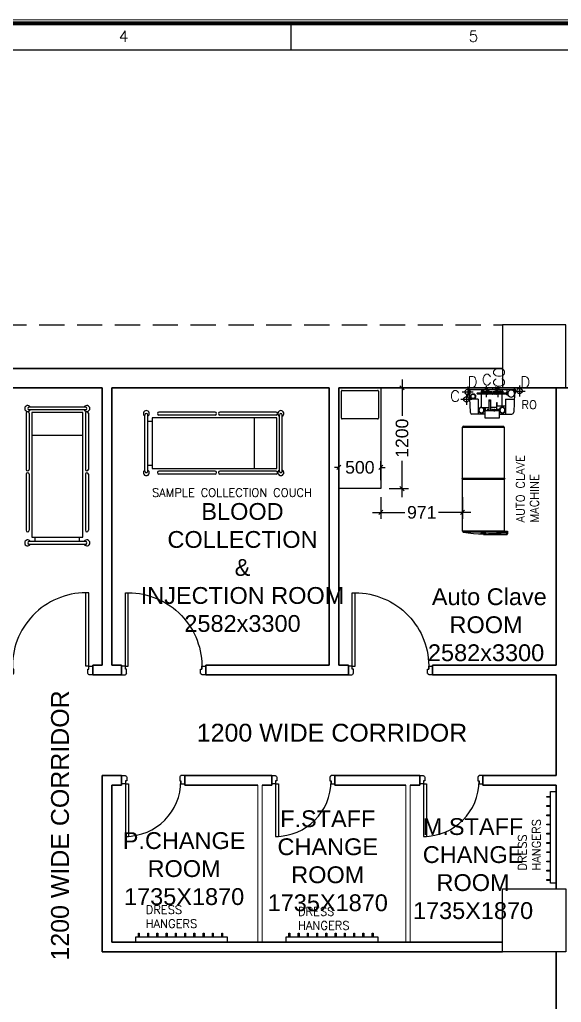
# Model space of a CAD drawing. Extents: x 3485972 to 3601240, y -673889 to -591207.
# Drawn here: x 3499408 to 3505849, y -602905 to -591207 of the extents above; entities that cross this region are included whole.
import ezdxf
from ezdxf.enums import TextEntityAlignment as Align

# ---------------------------------------------------------------- set-up
doc = ezdxf.new("R2010")
doc.units = 0
doc.header["$LTSCALE"] = 6
doc.header["$MEASUREMENT"] = 0
doc.linetypes.add('HIDDEN', pattern=[0.375, 0.25, -0.125])
doc.layers.get('0').update_dxf_attribs({"linetype": 'CONTINUOUS'})
doc.layers.get('Defpoints').update_dxf_attribs({"linetype": 'CONTINUOUS'})
for name, color, linetype, lineweight in [('200', 9, 'CONTINUOUS', 0), ('350', 3, 'CONTINUOUS', 9), ('P-Wall', 36, 'CONTINUOUS', 35), ('WALL', 8, 'CONTINUOUS', 35)]:
    doc.layers.add(name, color=color, linetype=linetype, lineweight=lineweight)
for name, color, linetype in [('450', 6, 'CONTINUOUS'), ('Chajja', 7, 'CONTINUOUS'), ('COL', 5, 'CONTINUOUS'), ('DOOR', 44, 'CONTINUOUS'), ('equipment desc', 50, 'CONTINUOUS'), ('furniture', 33, 'CONTINUOUS'), ('medical equipment', 4, 'CONTINUOUS'), ('TEXT', 181, 'CONTINUOUS'), ('TITLE', 7, 'CONTINUOUS')]:
    doc.layers.add(name, color=color, linetype=linetype)
doc.layers.add('AREA', color=193, linetype='CONTINUOUS', plot=False)
doc.styles.add('ARIAL', font='arial.ttf')
doc.styles.add('ROMANS', font='romans.shx')
doc.styles.add('SIMPLEX', font='SIMPLEX')
doc.styles.get("Standard").update_dxf_attribs({"font": 'SIMPLEX'})
doc.dimstyles.new('TEXT', dxfattribs={"dimscale": 0, "dimtxt": 500, "dimasz": 100, "dimexe": 75, "dimexo": 100, "dimgap": 50, "dimtad": 0, "dimdec": 0, "dimzin": 0, "dimdsep": 46, "dimtxsty": 'ARIAL', "dimblk": 'OBLIQUE', "dimcen": 0.09, "dimdle": 100, "dimclrd": 256, "dimclre": 256, "dimclrt": 6, "dimadec": 0, "dimazin": 0, "dimtfac": 1, "dimtdec": 0, "dimtofl": 0, "dimtmove": 2, "dimatfit": 3, "dimfxl": 1, "dimfrac": 2, "dimtolj": 1, "dimtzin": 0, "dimarcsym": 0})

# ---------------------------------------------------------------- blocks, each defined once
blk = doc.blocks.new('750')
at = {"layer": 'DOOR'}
for p, q in [((-50, 705), (-47.5, 705)), ((-35, 690), (-35, 692.5)), ((-50, 45), (-47.5, 45)), ((-35, 60), (-35, 57.5)), ((50, 45), (50, 80)), ((50, 80), (675, 80)), ((50, 45), (675, 45)), ((675, 45), (675, 80))]:
    blk.add_line(p, q, dxfattribs=at)
for points in [[(15, 690), (15, 705), (50, 705), (50, 750), (-50, 750), (-50, 705)], [(-35, 690), (15, 690)], [(15, 60), (15, 45), (50, 45), (50, 0), (-50, 0), (-50, 45)], [(-35, 60), (15, 60)]]:
    blk.add_lwpolyline(points, dxfattribs=at)
for centre, start, end in [((-35, 705), 180, 270), ((-35, 45), 90, 180)]:
    blk.add_arc(centre, 12.5, start, end, dxfattribs=at)
at = {"layer": 'DOOR', "color": 145}
blk.add_arc((15, 45), 660, 0, 90, dxfattribs=at)
blk = doc.blocks.new('A$C19B8274B')
at = {"layer": 'DOOR'}
for p, q in [((-45, 925), (-80, 925)), ((-80, 50), (-80, 925)), ((-45, 50), (-45, 925)), ((-45, 50), (-80, 50)), ((-955, -50), (-955, -47.5)), ((-940, -35), (-942.5, -35)), ((-60, -35), (-57.5, -35)), ((-45, -50), (-45, -47.5))]:
    blk.add_line(p, q, dxfattribs=at)
for points in [[(-940, 15), (-955, 15), (-955, 50), (-1000, 50), (-1000, -50), (-955, -50)], [(-940, -35), (-940, 15)], [(-60, 15), (-45, 15), (-45, 50), (0, 50), (0, -50), (-45, -50)], [(-60, -35), (-60, 15)]]:
    blk.add_lwpolyline(points, dxfattribs=at)
at = {"layer": 'DOOR', "color": 145}
blk.add_arc((-80, 50), 875, 90, 182.29244, dxfattribs=at)
at = {"layer": 'DOOR'}
for centre, start, end in [((-955, -35), 270, 0), ((-45, -35), 180, 270)]:
    blk.add_arc(centre, 12.5, start, end, dxfattribs=at)
blk = doc.blocks.new('A$C66962185')
at = {"layer": 'TITLE', "color": 7}
blk.add_line((120.898, -140930.66), (120.898, -140928.365), dxfattribs=at)
at = {"layer": 'TITLE'}
blk.add_line((2.142, -140930.66), (360.704, -140930.66), dxfattribs=at)
at = {"layer": 'TITLE', "color": 7, "const_width": 0.355}
blk.add_lwpolyline([(363, -140928.365), (363, -141178.329), (0, -141178.329), (0, -140928.365)], close=True, dxfattribs=at)
at = {"layer": 'TITLE', "color": 7, "style": 'ROMANS'}
for s, p in [('4', (106.412, -140929.478)), ('5', (136.675, -140929.478))]:
    blk.add_text(s, height=0.952, dxfattribs=at).set_placement(p, align=Align.MIDDLE)
blk = doc.blocks.new('A$C0E8B7BF9')
at = {"color": 0}
for p, q in [((-520, 2195), (-520, 1255)), ((470, 2300), (-470, 2300)), ((470, 2250), (-470, 2250)), ((-470, 2195), (-470, 1255)), ((470, 2195), (470, 1255)), ((520, 2195), (520, 1255)), ((-520, 1175), (-520, 235)), ((-470, 1175), (-470, 235)), ((470, 1175), (470, 235)), ((520, 1175), (520, 235)), ((470, 50), (-470, 50)), ((470, 50), (-470, 50)), ((470, 0), (-470, 0)), ((470, 0), (-470, 0)), ((-370, 55), (-370, 120)), ((370, 50), (370, 120))]:
    blk.add_line(p, q, dxfattribs=at)
blk.add_lwpolyline([(-425, 2210), (-425, 120), (425, 120), (425, 2210)], close=True, dxfattribs=at)
blk.add_lwpolyline([(-425, 1831), (425, 1831)], dxfattribs=at)
for centre, radius, start, end in [((-495, 2275), 50, 30, 330), ((495, 2275), 50, 210, 150), ((-495, 2195), 25, 0, 180), ((-470, 2275), 25, 90, 270), ((470, 2275), 25, 270, 90), ((495, 2195), 25, 0, 180), ((-495, 1255), 25, 180, 0), ((-495, 1175), 25, 0, 180), ((495, 1255), 25, 180, 0), ((495, 1175), 25, 0, 180), ((-495, 235), 25, 180, 0), ((495, 235), 25, 180, 0), ((-495, 25), 50, 30, 330), ((-470, 25), 25, 90, 270), ((-470, 25), 25, 90, 270), ((495, 25), 50, 210, 150), ((470, 25), 25, 270, 90), ((470, 25), 25, 270, 90)]:
    blk.add_arc(centre, radius, start, end, dxfattribs=at)
blk = doc.blocks.new('*U29')
at = {"layer": 'equipment desc', "linetype": 'ByBlock'}
for p, q in [((-5, -22), (-5, 22)), ((-5, 22), (5, 22)), ((5, 22), (5, -22))]:
    blk.add_line(p, q, dxfattribs=at)
blk = doc.blocks.new('*U30')
at = {"layer": 'furniture', "color": 0, "linetype": 'ByBlock', "lineweight": -2, "transparency": 16777216}
for p in [(0, 0), (110, 0), (220, 0), (330, 0), (440, 0), (550, 0), (660, 0), (770, 0), (880, 0), (990, 0)]:
    blk.add_blockref('*U29', p, dxfattribs=at)
blk = doc.blocks.new('*U31')
at = {"layer": 'equipment desc', "linetype": 'ByBlock'}
for p, q in [((-5, -22), (-5, 22)), ((-5, 22), (5, 22)), ((5, 22), (5, -22))]:
    blk.add_line(p, q, dxfattribs=at)
blk = doc.blocks.new('*U32')
at = {"layer": 'furniture', "color": 0, "linetype": 'ByBlock', "lineweight": -2, "transparency": 16777216}
for p in [(0, 0), (110, 0), (220, 0), (330, 0), (440, 0), (550, 0), (660, 0), (770, 0), (880, 0), (990, 0)]:
    blk.add_blockref('*U31', p, dxfattribs=at)
blk = doc.blocks.new('*U33')
at = {"layer": 'equipment desc', "linetype": 'ByBlock'}
for p, q in [((-5, -22), (-5, 22)), ((-5, 22), (5, 22)), ((5, 22), (5, -22))]:
    blk.add_line(p, q, dxfattribs=at)
blk = doc.blocks.new('*U34')
at = {"layer": 'furniture', "color": 0, "linetype": 'ByBlock', "lineweight": -2, "transparency": 16777216}
for p in [(0, 0), (110, 0), (220, 0), (330, 0), (440, 0), (550, 0), (660, 0), (770, 0), (880, 0), (990, 0)]:
    blk.add_blockref('*U33', p, dxfattribs=at)
blk = doc.blocks.new('_Oblique')
at = {"color": 0, "linetype": 'ByBlock', "lineweight": -2}
blk.add_line((-0.5, -0.5), (0.5, 0.5), dxfattribs=at)
blk = doc.blocks.new('*D79')
at = {"layer": 'Defpoints', "color": 0, "linetype": 'ByBlock', "transparency": 16777216}
for p in [(3503703, -595590), (3503703, -596790), (3503955, -596790)]:
    blk.add_point(p, dxfattribs=at)
at = {"layer": 'TEXT', "linetype": 'ByBlock', "lineweight": -2, "transparency": 16777216}
for p, q in [((3503955, -595490), (3503955, -595923)), ((3503803, -595590), (3504030, -595590)), ((3503955, -596890), (3503955, -596457)), ((3503803, -596790), (3504030, -596790))]:
    blk.add_line(p, q, dxfattribs=at)
at = {"layer": 'TEXT', "linetype": 'ByBlock', "lineweight": -2, "transparency": 16777216, "xscale": 50, "yscale": 50, "zscale": 50}
for p, rotation in [((3503955, -595590), 90), ((3503955, -596790), 270)]:
    blk.add_blockref('_Oblique', p, dxfattribs=dict(at, rotation=rotation))
at = {"layer": 'TEXT', "color": 6, "linetype": 'ByBlock', "transparency": 16777216, "insert": (3503955, -596190), "char_height": 150, "attachment_point": 5, "rotation": 90, "style": 'ARIAL'}
blk.add_mtext('\\A1;1200', dxfattribs=at)
blk = doc.blocks.new('*D80')
at = {"layer": 'Defpoints', "color": 0, "linetype": 'ByBlock', "transparency": 16777216}
for p in [(3503703, -596537), (3503203, -596790), (3503703, -596790)]:
    blk.add_point(p, dxfattribs=at)
at = {"layer": 'TEXT', "linetype": 'ByBlock', "lineweight": -2, "transparency": 16777216}
for p, q in [((3503203, -596690), (3503203, -596462)), ((3503703, -596690), (3503703, -596462)), ((3503203, -596537), (3503153, -596537)), ((3503703, -596537), (3503753, -596537))]:
    blk.add_line(p, q, dxfattribs=at)
at = {"layer": 'TEXT', "linetype": 'ByBlock', "lineweight": -2, "transparency": 16777216, "xscale": 50, "yscale": 50, "zscale": 50}
blk.add_blockref('_Oblique', (3503203, -596537), dxfattribs=at)
at = {"layer": 'TEXT', "linetype": 'ByBlock', "lineweight": -2, "transparency": 16777216, "xscale": 50, "yscale": 50, "zscale": 50, "rotation": 180}
blk.add_blockref('_Oblique', (3503703, -596537), dxfattribs=at)
at = {"layer": 'TEXT', "color": 6, "linetype": 'ByBlock', "transparency": 16777216, "insert": (3503453, -596537), "char_height": 150, "attachment_point": 5, "style": 'ARIAL'}
blk.add_mtext('\\A1;500', dxfattribs=at)
blk = doc.blocks.new('*D81')
at = {"layer": 'Defpoints', "color": 0, "linetype": 'ByBlock', "transparency": 16777216}
for p in [(3503703, -596790), (3504674, -596790), (3504674, -597073)]:
    blk.add_point(p, dxfattribs=at)
at = {"layer": 'TEXT', "linetype": 'ByBlock', "lineweight": -2, "transparency": 16777216}
for p, q in [((3503703, -596890), (3503703, -597148)), ((3504674, -596890), (3504674, -597148)), ((3503603, -597073), (3503987, -597073)), ((3504774, -597073), (3504390, -597073))]:
    blk.add_line(p, q, dxfattribs=at)
at = {"layer": 'TEXT', "linetype": 'ByBlock', "lineweight": -2, "transparency": 16777216, "xscale": 50, "yscale": 50, "zscale": 50, "rotation": 180}
blk.add_blockref('_Oblique', (3503703, -597073), dxfattribs=at)
at = {"layer": 'TEXT', "linetype": 'ByBlock', "lineweight": -2, "transparency": 16777216, "xscale": 50, "yscale": 50, "zscale": 50}
blk.add_blockref('_Oblique', (3504674, -597073), dxfattribs=at)
at = {"layer": 'TEXT', "color": 6, "linetype": 'ByBlock', "transparency": 16777216, "insert": (3504189, -597073), "char_height": 150, "attachment_point": 5, "style": 'ARIAL'}
blk.add_mtext('\\A1;971', dxfattribs=at)

msp = doc.modelspace()

# ---------------------------------------------------------------- linework, layer by layer
at = {"layer": '200'}
msp.add_line((3504754, -595590), (3505293.2, -595590), dxfattribs=at)
at = {"layer": '350'}
for p, q in [((3505077.4, -595601.3), (3505075, -595578.8)), ((3505075.4, -595581.9), (3505084.9, -595580.9)), ((3505076.2, -595589.7), (3505093.3, -595587.9)), ((3505077, -595597.4), (3505086.6, -595596.4))]:
    msp.add_line(p, q, dxfattribs=at)
for centre, radius, start, end in [((3505058.5, -595634.3), 42.3, 90.55829, 143.14798), ((3505065.4, -595591.2), 7.27, 152.37204, 185.94581), ((3505065.4, -595591.2), 7.27, 185.94581, 219.51957), ((3505070.9, -595594.1), 13.5, 127.9125, 152.37204), ((3505070.2, -595587.2), 13.5, 219.51957, 243.97911), ((3505074.9, -595599.2), 20, 110.4392, 127.9125), ((3505073.1, -595581.4), 20, 243.97911, 261.45241), ((3505078, -595607.6), 29, 95.94581, 110.4392), ((3505074.4, -595572.5), 29, 261.45241, 275.94581)]:
    msp.add_arc(centre, radius, start, end, dxfattribs=at)
at = {"layer": '450'}
for p, q in [((3504670.1, -595638.7), (3504800.3, -595638.7)), ((3504735.2, -595573.6), (3504735.2, -595703.8)), ((3504891.8, -595634.7), (3505022, -595634.7)), ((3504956.9, -595569.6), (3504956.9, -595699.8)), ((3505030.2, -595634.7), (3505160.3, -595634.7)), ((3505095.2, -595569.6), (3505095.2, -595699.8)), ((3505286.8, -595627.8), (3505417, -595627.8)), ((3505351.9, -595562.7), (3505351.9, -595692.8)), ((3504655.2, -595726.3), (3504785.4, -595726.3)), ((3504720.3, -595661.2), (3504720.3, -595791.4))]:
    msp.add_line(p, q, dxfattribs=at)
for centre in [(3504735.2, -595638.7), (3504956.9, -595634.7), (3505095.2, -595634.7), (3505351.9, -595627.8), (3504720.3, -595726.3)]:
    msp.add_circle(centre, 32.5, dxfattribs=at)
at = {"layer": 'AREA'}
for points in [[(3485972.3, -591208), (3535959.9, -591207.2), (3535959.9, -625655.9), (3485972.3, -625656.7)], [(3486015.1, -591250.8), (3535917.2, -591249.9), (3535917.2, -625613.1), (3486015.1, -625613.9)]]:
    msp.add_lwpolyline(points, close=True, dxfattribs=at)
at = {"layer": 'Chajja', "linetype": 'HIDDEN', "ltscale": 200}
msp.add_line((3499190.7, -594840), (3505150.7, -594840), dxfattribs=at)
at = {"layer": 'COL'}
for points in [[(3505150.7, -595590), (3505900.7, -595590), (3505900.7, -594840), (3505150.7, -594840)], [(3505150.7, -602305), (3505150.7, -601555), (3505900.7, -601555), (3505900.7, -602305)]]:
    msp.add_lwpolyline(points, close=True, dxfattribs=at)
at = {"layer": 'furniture'}
for p, q in [((3505719.8, -601485.1), (3505719.8, -600396.6)), ((3505719.8, -600396.6), (3505785.7, -600396.6)), ((3505785.7, -601485.1), (3505719.8, -601485.1)), ((3500788, -602190), (3500788, -602124)), ((3500788, -602124), (3501876.5, -602124)), ((3501876.5, -602124), (3501876.5, -602190)), ((3502577.5, -602190), (3502577.5, -602124)), ((3502577.5, -602124), (3503666, -602124)), ((3503666, -602124), (3503666, -602190))]:
    msp.add_line(p, q, dxfattribs=at)
at = {"layer": 'medical equipment', "linetype": 'ByBlock'}
for p, q in [((3503203.2, -595590), (3503703.2, -595590)), ((3503233.2, -595950), (3503233.2, -595630)), ((3503243.2, -595620), (3503663.2, -595620)), ((3503673.2, -595630), (3503673.2, -595950)), ((3503703.2, -595590), (3503703.2, -596790)), ((3503663.2, -595960), (3503243.2, -595960)), ((3503703.2, -596790), (3503203.2, -596790))]:
    msp.add_line(p, q, dxfattribs=at)
at = {"layer": 'medical equipment'}
for p, q in [((3504747.8, -595605.1), (3504751.7, -595605.1)), ((3504747.8, -595636), (3504747.8, -595605.1)), ((3504754.3, -595636), (3504747.8, -595636)), ((3504751.2, -595636), (3504764.1, -595881.3)), ((3504751.7, -595593.8), (3504754, -595593.8)), ((3504751.7, -595608.9), (3504751.7, -595593.8)), ((3504751.7, -595608.9), (3504761.1, -595608.9)), ((3504754, -595593.8), (3504754, -595590)), ((3504754.3, -595608.9), (3504754.3, -595636)), ((3504761.1, -595608.9), (3505298.3, -595608.9)), ((3504900.1, -595608.9), (3504900.1, -595651.2)), ((3504923.8, -595613.2), (3504900.1, -595613.2)), ((3504904.7, -595619.2), (3504904.7, -595613.2)), ((3504904.7, -595619.2), (3504908.3, -595622.8)), ((3504919.3, -595619.2), (3504904.7, -595619.2)), ((3504908.3, -595622.8), (3504915.7, -595622.8)), ((3504908.3, -595622.8), (3504908.3, -595627.8)), ((3504908.3, -595627.8), (3504915.7, -595627.8)), ((3504915.7, -595622.8), (3504919.3, -595619.2)), ((3504915.7, -595627.8), (3504915.7, -595622.8)), ((3504919.3, -595619.2), (3504919.3, -595613.2)), ((3504923.8, -595613.2), (3504923.8, -595608.9)), ((3504962, -595633.2), (3504962, -595646)), ((3504962, -595633.2), (3504964.9, -595633.2)), ((3504962, -595646), (3504973.2, -595646)), ((3504973.2, -595646), (3504973.2, -595652.8)), ((3504976.3, -595646.2), (3504988.3, -595646.2)), ((3504976.3, -595652.8), (3504976.3, -595646.2)), ((3504988.3, -595633.2), (3504983.8, -595633.2)), ((3504988.3, -595646.2), (3504988.3, -595633.2)), ((3505064.2, -595633.2), (3505064.2, -595646)), ((3505064.2, -595633.2), (3505067.1, -595633.2)), ((3505064.2, -595646), (3505075.4, -595646)), ((3505075.4, -595646), (3505075.4, -595652.8)), ((3505078.5, -595646.2), (3505090.5, -595646.2)), ((3505078.5, -595652.8), (3505078.5, -595646.2)), ((3505090.5, -595633.2), (3505085.9, -595633.2)), ((3505090.5, -595646.2), (3505090.5, -595633.2)), ((3505122.4, -595634.9), (3505122.4, -595608.9)), ((3505122.4, -595634.9), (3505146.9, -595634.9)), ((3505126.9, -595640.9), (3505126.9, -595634.9)), ((3505130.5, -595644.5), (3505126.9, -595640.9)), ((3505126.9, -595640.9), (3505141.5, -595640.9)), ((3505137.9, -595644.5), (3505130.5, -595644.5)), ((3505130.5, -595649.4), (3505130.5, -595644.5)), ((3505137.9, -595649.4), (3505130.5, -595649.4)), ((3505141.5, -595640.9), (3505137.9, -595644.5)), ((3505137.9, -595644.5), (3505137.9, -595649.4)), ((3505141.5, -595640.9), (3505141.5, -595634.9)), ((3505146.9, -595608.9), (3505146.9, -595651.2)), ((3505200.9, -595672.5), (3505200.9, -595642.7)), ((3505200.9, -595642.7), (3505214.3, -595642.7)), ((3505205.8, -595642.7), (3505205.8, -595608.9)), ((3505289, -595590), (3505289, -595608.9)), ((3505291.8, -595657.7), (3505291.8, -595608.9)), ((3505293.2, -595590), (3505293.2, -595604.9)), ((3505293.2, -595604.9), (3505298.3, -595604.9)), ((3505298.3, -595604.9), (3505298.3, -595657.7)), ((3504859.4, -595723.5), (3504755.8, -595723.5)), ((3504849.8, -595651.2), (3504973.2, -595651.2)), ((3504849.8, -595661), (3505200.9, -595661)), ((3504859.4, -595723.5), (3504859.4, -595852.3)), ((3504899.9, -595825.6), (3504899.9, -595661)), ((3504970.9, -595661.7), (3504989, -595661.7)), ((3504989, -595665.8), (3504970.9, -595665.8)), ((3504973.2, -595652.8), (3504976.3, -595652.8)), ((3504976.3, -595651.2), (3505075.4, -595651.2)), ((3504988.4, -595731.3), (3504988.4, -595846)), ((3504988.4, -595731.3), (3505006.4, -595731.3)), ((3504999.4, -595661.7), (3505018.3, -595661.7)), ((3505018.3, -595665.8), (3504999.4, -595665.8)), ((3505006.4, -595731.3), (3505006.4, -595846)), ((3505030.1, -595661.7), (3505049, -595661.7)), ((3505049, -595665.8), (3505030.1, -595665.8)), ((3505060.5, -595661.7), (3505078.7, -595661.7)), ((3505078.7, -595665.8), (3505060.5, -595665.8)), ((3505075.4, -595652.8), (3505078.5, -595652.8)), ((3505078.5, -595651.2), (3505200.9, -595651.2)), ((3505083.1, -595766.1), (3505087.6, -595766.1)), ((3505083.1, -595843.6), (3505083.1, -595766.1)), ((3505087.6, -595803.9), (3505087.6, -595766.1)), ((3505147, -595803.9), (3505147, -595661)), ((3505186.7, -595723.5), (3505186.7, -595852.3)), ((3505186.7, -595723.5), (3505290.6, -595723.5)), ((3505200.9, -595672.5), (3505214.3, -595672.5)), ((3505294, -595657.7), (3505282.3, -595881.2)), ((3505298.3, -595657.7), (3505291.8, -595657.7)), ((3504859.2, -595853.5), (3504859.4, -595853.5)), ((3504864.3, -595855), (3504859.2, -595855)), ((3504859.2, -595856.2), (3504864.3, -595856.2)), ((3504864.3, -595857.4), (3504859.2, -595858)), ((3504864.4, -595852.5), (3504859.3, -595852.3)), ((3504859.3, -595859.2), (3504864.4, -595858.6)), ((3504859.4, -595853.5), (3504859.4, -595855)), ((3504859.4, -595853.5), (3504864.3, -595853.7)), ((3504859.4, -595856.2), (3504859.4, -595858)), ((3504859.4, -595859.2), (3504859.4, -595902.4)), ((3504859.5, -595850.5), (3504864.6, -595851)), ((3504864.5, -595859.8), (3504859.5, -595861)), ((3504864.8, -595850), (3504859.7, -595849.3)), ((3504859.7, -595862.2), (3504864.7, -595861)), ((3504864.9, -595862.2), (3504860, -595864)), ((3504860.1, -595847.6), (3504865, -595848.7)), ((3504865.3, -595847.5), (3504860.3, -595846.5)), ((3504860.3, -595865.1), (3504865.1, -595863.4)), ((3504860.6, -595845.4), (3504865.6, -595846.6)), ((3504865.4, -595864.5), (3504860.7, -595866.6)), ((3504865.9, -595845.6), (3504860.9, -595844.2)), ((3504861, -595867.8), (3504865.7, -595865.7)), ((3504861.3, -595843.1), (3504866.3, -595844.5)), ((3504866.1, -595866.9), (3504861.4, -595868.9)), ((3504866.6, -595843.5), (3504861.7, -595842)), ((3504861.8, -595870), (3504866.5, -595868)), ((3504862.4, -595840.4), (3504867.2, -595842.2)), ((3504867.6, -595841.2), (3504862.9, -595839.3)), ((3504863.5, -595837.9), (3504868.1, -595840.3)), ((3504868.7, -595839.1), (3504864.2, -595836.7)), ((3504864.8, -595835.7), (3504869.2, -595838.2)), ((3504869.9, -595837.2), (3504865.4, -595834.7)), ((3504899.9, -595825.6), (3504988.4, -595825.6)), ((3504931.2, -595834.7), (3504926.8, -595837.2)), ((3504927.4, -595838.2), (3504931.8, -595835.7)), ((3504932.4, -595836.7), (3504927.9, -595839.1)), ((3504928.5, -595840.3), (3504933.1, -595837.9)), ((3504933.7, -595839.3), (3504929, -595841.2)), ((3504929.5, -595842.2), (3504934.2, -595840.4)), ((3504934.9, -595842), (3504930, -595843.5)), ((3504930.1, -595868), (3504934.8, -595870)), ((3504930.4, -595844.5), (3504935.3, -595843.1)), ((3504935.2, -595868.9), (3504930.5, -595866.9)), ((3504935.7, -595844.2), (3504930.7, -595845.6)), ((3504930.9, -595865.7), (3504935.6, -595867.8)), ((3504931, -595846.6), (3504936, -595845.4)), ((3504936, -595866.6), (3504931.2, -595864.5)), ((3504936.3, -595846.5), (3504931.3, -595847.5)), ((3504931.5, -595863.4), (3504936.3, -595865.1)), ((3504931.6, -595848.7), (3504936.6, -595847.6)), ((3504936.9, -595849.3), (3504931.8, -595850)), ((3504936.6, -595864), (3504931.8, -595862.2)), ((3504932, -595851), (3504937.1, -595850.5)), ((3504932, -595861), (3504936.9, -595862.2)), ((3504937.1, -595861), (3504932.1, -595859.8)), ((3504937.3, -595852.3), (3504932.2, -595852.5)), ((3504932.2, -595858.6), (3504937.3, -595859.2)), ((3504932.3, -595853.7), (3504937.4, -595853.5)), ((3504937.4, -595855), (3504932.3, -595855)), ((3504932.3, -595856.2), (3504937.5, -595856.2)), ((3504937.4, -595858), (3504932.3, -595857.4)), ((3505109.5, -595864), (3504937.4, -595864)), ((3504937.4, -595864), (3504937.4, -595945.8)), ((3504944.2, -595825.6), (3504944.2, -595864)), ((3504969.6, -595846), (3504988.4, -595846)), ((3504988.4, -595852.9), (3504969.6, -595852.9)), ((3504969.6, -595857.8), (3504988.4, -595857.8)), ((3504988.4, -595846), (3504988.4, -595852.9)), ((3504988.4, -595852.9), (3504988.4, -595857.8)), ((3504988.4, -595857.8), (3504988.4, -595864)), ((3505083.1, -595825.6), (3505006.4, -595825.6)), ((3505006.4, -595846), (3505016.1, -595846)), ((3505006.4, -595846), (3505006.4, -595852.9)), ((3505006.4, -595852.9), (3505006.4, -595857.8)), ((3505016.1, -595852.9), (3505006.4, -595852.9)), ((3505006.4, -595857.8), (3505016.1, -595857.8)), ((3505006.4, -595857.8), (3505006.4, -595864)), ((3505029.1, -595846), (3505046.2, -595846)), ((3505046.2, -595852.9), (3505029.1, -595852.9)), ((3505029.1, -595857.8), (3505046.2, -595857.8)), ((3505058.7, -595846), (3505075.8, -595846)), ((3505075.8, -595852.9), (3505058.7, -595852.9)), ((3505058.7, -595857.8), (3505075.8, -595857.8)), ((3505083.1, -595843.6), (3505105.8, -595843.6)), ((3505087.6, -595803.9), (3505186.7, -595803.9)), ((3505105.8, -595843.6), (3505105.8, -595864)), ((3505108.7, -595855), (3505113.8, -595855)), ((3505113.8, -595856.2), (3505108.7, -595856.2)), ((3505108.7, -595858), (3505113.8, -595857.4)), ((3505113.9, -595853.7), (3505108.8, -595853.5)), ((3505113.9, -595858.6), (3505108.8, -595859.2)), ((3505108.9, -595852.3), (3505114, -595852.5)), ((3505109, -595861), (3505114, -595859.8)), ((3505114.1, -595851), (3505109.1, -595850.5)), ((3505109.2, -595849.3), (3505114.3, -595850)), ((3505114.2, -595861), (3505109.2, -595862.2)), ((3505109.5, -595864), (3505114.4, -595862.2)), ((3505114.6, -595848.7), (3505109.6, -595847.6)), ((3505109.8, -595846.5), (3505114.8, -595847.5)), ((3505114.6, -595863.4), (3505109.8, -595865.1)), ((3505115.1, -595846.6), (3505110.1, -595845.4)), ((3505110.2, -595866.6), (3505114.9, -595864.5)), ((3505110.5, -595844.2), (3505115.4, -595845.6)), ((3505115.2, -595865.7), (3505110.5, -595867.8)), ((3505115.8, -595844.5), (3505110.8, -595843.1)), ((3505110.9, -595868.9), (3505115.6, -595866.9)), ((3505111.2, -595842), (3505116.1, -595843.5)), ((3505116, -595868), (3505111.3, -595870)), ((3505116.7, -595842.2), (3505111.9, -595840.4)), ((3505112.2, -595865.7), (3505112.2, -595864.3)), ((3505112.2, -595868.3), (3505112.2, -595867)), ((3505112.2, -595945.8), (3505112.2, -595869.7)), ((3505112.4, -595839.3), (3505117.2, -595841.2)), ((3505117.6, -595840.3), (3505113.1, -595837.9)), ((3505113.7, -595836.7), (3505118.3, -595839.1)), ((3505118.8, -595838.2), (3505114.3, -595835.7)), ((3505114.9, -595834.7), (3505119.4, -595837.2)), ((3505176.3, -595837.2), (3505180.7, -595834.7)), ((3505181.4, -595835.7), (3505176.9, -595838.2)), ((3505177.4, -595839.1), (3505181.9, -595836.7)), ((3505182.6, -595837.9), (3505178.1, -595840.3)), ((3505178.5, -595841.2), (3505183.3, -595839.3)), ((3505183.8, -595840.4), (3505179, -595842.2)), ((3505179.5, -595843.5), (3505184.4, -595842)), ((3505184.3, -595870), (3505179.6, -595868)), ((3505184.8, -595843.1), (3505179.9, -595844.5)), ((3505180.1, -595866.9), (3505184.8, -595868.9)), ((3505180.3, -595845.6), (3505185.2, -595844.2)), ((3505185.1, -595867.8), (3505180.4, -595865.7)), ((3505185.5, -595845.4), (3505180.6, -595846.6)), ((3505180.8, -595847.5), (3505185.8, -595846.5)), ((3505180.8, -595864.5), (3505185.5, -595866.6)), ((3505185.9, -595865.1), (3505181, -595863.4)), ((3505186.1, -595847.6), (3505181.1, -595848.7)), ((3505181.3, -595850), (3505186.4, -595849.3)), ((3505181.3, -595862.2), (3505186.1, -595864)), ((3505186.6, -595850.5), (3505181.5, -595851)), ((3505186.5, -595862.2), (3505181.5, -595861)), ((3505181.6, -595859.8), (3505186.6, -595861)), ((3505181.7, -595852.5), (3505186.8, -595852.3)), ((3505186.7, -595853.5), (3505181.8, -595853.7)), ((3505181.8, -595857.4), (3505186.9, -595858)), ((3505186.8, -595859.2), (3505181.8, -595858.6)), ((3505181.9, -595855), (3505187, -595855)), ((3505187, -595856.2), (3505181.9, -595856.2)), ((3505186.7, -595853.5), (3505186.7, -595855)), ((3505186.9, -595853.5), (3505186.7, -595853.5)), ((3505186.7, -595856.2), (3505186.7, -595858)), ((3505186.7, -595859.2), (3505186.7, -595902.4)), ((3504937.4, -595902.4), (3504786.2, -595902.4)), ((3504886, -595887.5), (3504884.4, -595891)), ((3504885.3, -595891.4), (3504886.8, -595887.9)), ((3504887.7, -595888.2), (3504886.1, -595891.7)), ((3504887, -595892), (3504888.5, -595888.5)), ((3504889.4, -595888.7), (3504888.1, -595892.4)), ((3504888.9, -595892.6), (3504890.3, -595889)), ((3504891.5, -595889.2), (3504890.3, -595894.2)), ((3504891.5, -595894.4), (3504892.7, -595889.5)), ((3504893.9, -595889.6), (3504893.3, -595894.7)), ((3504894.5, -595894.9), (3504895.1, -595889.8)), ((3504896.3, -595889.9), (3504896.3, -595895)), ((3504897.5, -595895), (3504897.5, -595889.9)), ((3504898.9, -595889.9), (3504899, -595895)), ((3504900.2, -595895), (3504900.1, -595889.9)), ((3504901.5, -595889.8), (3504902.1, -595894.9)), ((3504903.3, -595894.7), (3504902.7, -595889.7)), ((3504904, -595889.5), (3504905.1, -595894.4)), ((3504906.2, -595894.2), (3504905.2, -595889.2)), ((3504906, -595889), (3504907.4, -595894)), ((3504908.5, -595893.7), (3504907.2, -595888.8)), ((3504908.4, -595888.4), (3504909.7, -595893.4)), ((3504910.8, -595893), (3504909.3, -595888.1)), ((3504910.7, -595887.6), (3504912.6, -595892.4)), ((3504913.7, -595891.9), (3504911.7, -595887.2)), ((3504912.8, -595886.7), (3504915.1, -595891.2)), ((3504916.4, -595890.6), (3504913.9, -595886.2)), ((3504914.9, -595885.6), (3504917.4, -595890)), ((3504918.5, -595889.4), (3504916, -595885)), ((3504937.4, -595945.8), (3505112.2, -595945.8)), ((3505112.2, -595902.4), (3505260, -595902.4)), ((3505127.7, -595889.4), (3505130.2, -595885)), ((3505131.2, -595885.6), (3505128.7, -595890)), ((3505129.8, -595890.6), (3505132.2, -595886.2)), ((3505133.3, -595886.7), (3505131, -595891.2)), ((3505132.5, -595891.9), (3505134.4, -595887.2)), ((3505135.4, -595887.6), (3505133.6, -595892.4)), ((3505135.3, -595893), (3505136.8, -595888.1)), ((3505137.8, -595888.4), (3505136.5, -595893.4)), ((3505137.6, -595893.7), (3505138.9, -595888.8)), ((3505140.1, -595889), (3505138.8, -595894)), ((3505139.9, -595894.2), (3505140.9, -595889.2)), ((3505142.1, -595889.5), (3505141.1, -595894.4)), ((3505142.9, -595894.7), (3505143.5, -595889.7)), ((3505144.7, -595889.8), (3505144.1, -595894.9)), ((3505146, -595895), (3505146.1, -595889.9)), ((3505147.3, -595889.9), (3505147.2, -595895)), ((3505148.7, -595895), (3505148.7, -595889.9)), ((3505149.9, -595889.9), (3505149.9, -595895)), ((3505151.7, -595894.9), (3505151.1, -595889.8)), ((3505152.3, -595889.6), (3505152.9, -595894.7)), ((3505154.7, -595894.4), (3505153.5, -595889.5)), ((3505154.7, -595889.2), (3505155.9, -595894.2)), ((3505157.6, -595893.8), (3505155.9, -595889)), ((3505157, -595888.7), (3505158.8, -595893.5)), ((3505160.3, -595893), (3505158.2, -595888.3)), ((3505159.3, -595887.9), (3505161.4, -595892.6)), ((3505162.5, -595892.2), (3505160.5, -595887.5)), ((3505161.6, -595887), (3505163.6, -595891.7)), ((3504674, -596666.5), (3504674, -596057.3)), ((3504674, -596057.3), (3505169.6, -596057.3)), ((3504684.3, -596047), (3505159.3, -596047)), ((3504695.9, -596047), (3504695.9, -596057.3)), ((3504697.9, -596047), (3504697.9, -596057.3)), ((3504720.7, -596047), (3504720.7, -596057.3)), ((3504722.7, -596047), (3504722.7, -596057.3)), ((3504762.4, -596047), (3504762.4, -596057.3)), ((3504764.5, -596047), (3504764.5, -596057.3)), ((3504825.3, -596047), (3504825.3, -596057.3)), ((3504827.4, -596047), (3504827.4, -596057.3)), ((3504928, -596047), (3504928, -596057.3)), ((3504930, -596047), (3504930, -596057.3)), ((3505028.6, -596047), (3505028.6, -596057.3)), ((3505030.6, -596047), (3505030.6, -596057.3)), ((3505091.5, -596047), (3505091.5, -596057.3)), ((3505093.5, -596047), (3505093.5, -596057.3)), ((3505133.2, -596047), (3505133.2, -596057.3)), ((3505135.3, -596047), (3505135.3, -596057.3)), ((3505158, -596047), (3505158, -596057.3)), ((3505160.1, -596047), (3505160.1, -596057.3)), ((3505169.6, -596057.3), (3505169.6, -596666.5)), ((3504667.8, -596672.7), (3504667.8, -596670.6)), ((3504671.9, -596666.5), (3505171.6, -596666.5)), ((3504671.9, -596676.8), (3505171.6, -596676.8)), ((3504674, -597297.9), (3504674, -596676.8)), ((3504695.9, -596666.5), (3504695.9, -596676.8)), ((3504697.9, -596666.5), (3504697.9, -596676.8)), ((3504720.7, -596666.5), (3504720.7, -596676.8)), ((3504722.7, -596666.5), (3504722.7, -596676.8)), ((3504762.4, -596666.5), (3504762.4, -596676.8)), ((3504764.5, -596666.5), (3504764.5, -596676.8)), ((3504825.3, -596666.5), (3504825.3, -596676.8)), ((3504827.4, -596666.5), (3504827.4, -596676.8)), ((3504928, -596666.5), (3504928, -596676.8)), ((3504930, -596666.5), (3504930, -596676.8)), ((3505028.6, -596666.5), (3505028.6, -596676.8)), ((3505030.6, -596666.5), (3505030.6, -596676.8)), ((3505091.5, -596666.5), (3505091.5, -596676.8)), ((3505093.5, -596666.5), (3505093.5, -596676.8)), ((3505133.2, -596666.5), (3505133.2, -596676.8)), ((3505135.3, -596666.5), (3505135.3, -596676.8)), ((3505158, -596666.5), (3505158, -596676.8)), ((3505160.1, -596666.5), (3505160.1, -596676.8)), ((3505169.6, -596676.8), (3505169.6, -597296.3)), ((3505175.8, -596670.6), (3505175.8, -596672.7)), ((3505169.6, -597296.3), (3504674, -597296.3)), ((3505164.7, -597306.6), (3504678.8, -597306.6)), ((3504695.9, -597296.3), (3504695.9, -597306.6)), ((3504697.9, -597296.3), (3504697.9, -597306.6)), ((3504720.7, -597296.3), (3504720.7, -597306.6)), ((3504722.7, -597296.3), (3504722.7, -597306.6)), ((3504762.4, -597296.3), (3504762.4, -597306.6)), ((3504764.5, -597296.3), (3504764.5, -597306.6)), ((3504825.3, -597296.3), (3504825.3, -597306.6)), ((3504827.4, -597296.3), (3504827.4, -597306.6)), ((3504952, -597321.1), (3504890, -597321.1)), ((3504890, -597321.1), (3504921.8, -597327.3)), ((3504890, -597321.1), (3504890, -597326.7)), ((3504921.8, -597327.3), (3504952, -597321.1)), ((3504921.8, -597327.3), (3505189.2, -597327.3)), ((3504921.8, -597327.3), (3504921.8, -597337.6)), ((3504921.8, -597337.6), (3505199.5, -597337.6)), ((3504928, -597296.3), (3504928, -597306.6)), ((3504930, -597296.3), (3504930, -597306.6)), ((3504952.1, -597327.3), (3504952, -597321.1)), ((3505028.6, -597296.3), (3505028.6, -597306.6)), ((3505030.6, -597296.3), (3505030.6, -597306.6)), ((3505091.5, -597296.3), (3505091.5, -597306.6)), ((3505093.5, -597296.3), (3505093.5, -597306.6)), ((3505133.2, -597296.3), (3505133.2, -597306.6)), ((3505135.3, -597296.3), (3505135.3, -597306.6)), ((3505158, -597296.3), (3505158, -597306.6)), ((3505160.1, -597296.3), (3505160.1, -597306.6)), ((3505164.7, -597306.6), (3505199.5, -597306.6)), ((3505169.6, -597296.3), (3505209.8, -597296.3)), ((3505199.5, -597317), (3505199.5, -597306.6)), ((3505209.8, -597327.3), (3505209.8, -597296.3)), ((3505209.8, -597297.9), (3505209.8, -597327.3))]:
    msp.add_line(p, q, dxfattribs=at)
for centre, radius in [((3504799.6, -595690.7), 30.5), ((3504799.6, -595690.7), 24.5), ((3504996.5, -595744.3), 5.35)]:
    msp.add_circle(centre, radius, dxfattribs=at)
at = {"layer": 'medical equipment', "linetype": 'ByBlock'}
for centre, start, end in [((3503243.2, -595630, 0), 90, 180), ((3503663.2, -595630, 0), 0, 90), ((3503243.2, -595950, 0), 180, 270), ((3503663.2, -595950, 0), 270, 0)]:
    msp.add_arc(centre, 10, start, end, dxfattribs=at)
at = {"layer": 'medical equipment'}
for centre, radius, start, end in [((3504974.3, -595623), 13.9, 0, 180), ((3504974.3, -595623), 13.9, 180, 0), ((3504974.3, -595623), 7.89, 0, 180), ((3504974.3, -595623), 7.89, 180, 0), ((3505076.5, -595623), 13.9, 0, 180), ((3505076.5, -595623), 13.9, 180, 0), ((3505076.5, -595623), 7.89, 0, 180), ((3505076.5, -595623), 7.89, 180, 0), ((3505253.3, -595657.6), 41.7, 22.67737, 359.88698), ((3504849.8, -595656.1), 4.89, 90, 270), ((3504970.9, -595663.7), 2.06, 90, 270), ((3504989, -595663.7), 2.06, 270, 90), ((3504999.4, -595663.7), 2.06, 90, 270), ((3505018.3, -595663.7), 2.06, 270, 90), ((3505030.1, -595663.7), 2.06, 90, 270), ((3505049, -595663.7), 2.06, 270, 90), ((3505060.5, -595663.7), 2.06, 90, 270), ((3505078.7, -595663.7), 2.06, 270, 90), ((3504790, -595876.2), 26.4, 191.17006, 261.82994), ((3504898.3, -595855.9), 39.1, 174.77719, 176.53906), ((3504898.3, -595855.9), 39.1, 178.73299, 180.49252), ((3504898.3, -595855.9), 39.1, 183.08006, 184.83601), ((3504898.3, -595855.9), 39.1, 170.35252, 172.09226), ((3504898.3, -595855.9), 39.1, 187.45885, 189.22525), ((3504898.3, -595855.9), 39.1, 191.86429, 193.63862), ((3504898.3, -595855.9), 39.1, 166.0382, 167.80086), ((3504898.3, -595855.9), 39.1, 162.66512, 164.38277), ((3504898.3, -595855.9), 39.1, 195.85569, 197.62773), ((3504898.3, -595855.9), 39.1, 159.18872, 160.90345), ((3504898.3, -595855.9), 39.1, 199.39409, 201.1565), ((3504898.3, -595855.9), 39.1, 154.85644, 156.60336), ((3504898.3, -595855.9), 39.1, 150.64119, 152.64857), ((3504898.3, -595855.9), 34, 176.22848, 178.54277), ((3504898.3, -595855.9), 34, 180.56645, 182.54369), ((3504898.3, -595855.9), 34, 171.7669, 174.20126), ((3504898.3, -595855.9), 34, 184.48351, 186.56237), ((3504898.3, -595855.9), 34, 188.59651, 190.60791), ((3504898.3, -595855.9), 39.1, 147.1915, 148.94143), ((3504898.3, -595855.9), 34, 167.80086, 169.9295), ((3504898.3, -595855.9), 34, 192.65418, 194.69051), ((3504898.3, -595855.9), 34, 164.08215, 165.75323), ((3504898.3, -595855.9), 34, 196.73328, 198.76736), ((3504898.3, -595855.9), 34, 160.3439, 162.37082), ((3504897.8, -595856.2), 33.5, 200.60992, 249.25746), ((3504898.3, -595855.9), 34, 156.25659, 158.65088), ((3504898.3, -595855.9), 34, 152.64857, 154.32155), ((3504898.3, -595855.9), 29.9, 0, 180), ((3504898.3, -595855.9), 29.9, 180, 0), ((3504898.3, -595855.9), 34, 148.65294, 150.32204), ((3504898.3, -595855.9), 34, 87.24953, 146.69243), ((3504898.3, -595855.9), 34, 33.30757, 62.97711), ((3504898.3, -595855.9), 34, 301.27831, 339.2046), ((3504898.3, -595855.9), 34, 29.67796, 31.34706), ((3504898.3, -595855.9), 34, 25.67845, 27.35143), ((3504898.3, -595855.9), 34, 21.34912, 23.74341), ((3504898.3, -595855.9), 34, 17.62918, 19.6561), ((3504898.3, -595855.9), 34, 341.23264, 343.26672), ((3504898.3, -595855.9), 34, 14.24677, 15.91785), ((3504898.3, -595855.9), 39.1, 31.05857, 32.8085), ((3504898.3, -595855.9), 34, 345.30949, 347.34582), ((3504898.3, -595855.9), 34, 10.0705, 12.19914), ((3504898.3, -595855.9), 34, 349.39209, 351.40349), ((3504898.3, -595855.9), 34, 5.79874, 8.2331), ((3504898.3, -595855.9), 34, 353.43763, 355.51649), ((3504898.3, -595855.9), 34, 1.45723, 3.77152), ((3504898.3, -595855.9), 34, 357.45631, 359.43355), ((3504898.3, -595855.9), 39.1, 27.35143, 29.35881), ((3504898.3, -595855.9), 39.1, 23.39664, 25.14356), ((3504898.3, -595855.9), 39.1, 338.8435, 340.60591), ((3504898.3, -595855.9), 39.1, 19.09655, 20.81128), ((3504898.3, -595855.9), 39.1, 342.37227, 344.14431), ((3504898.3, -595855.9), 39.1, 15.61723, 17.33488), ((3504898.3, -595855.9), 39.1, 12.19914, 13.9618), ((3504898.3, -595855.9), 39.1, 346.36138, 348.13571), ((3504898.3, -595855.9), 39.1, 7.90774, 9.64748), ((3504898.3, -595855.9), 39.1, 350.77475, 352.54115), ((3504898.3, -595855.9), 39.1, 3.46094, 5.22281), ((3504898.3, -595855.9), 39.1, 355.16399, 356.91994), ((3504898.3, -595855.9), 39.1, 359.50748, 1.26701), ((3504969.6, -595849.5), 3.44, 90, 270), ((3504969.6, -595861.2), 3.44, 90, 234.594), ((3505016.1, -595849.5), 3.44, 270, 90), ((3505016.1, -595861.2), 3.44, 305.406, 90), ((3505029.1, -595849.5), 3.44, 90, 270), ((3505029.1, -595861.2), 3.44, 90, 234.594), ((3505046.2, -595849.5), 3.44, 270, 90), ((3505046.2, -595861.2), 3.44, 305.406, 90), ((3505058.7, -595849.5), 3.44, 90, 270), ((3505058.7, -595861.2), 3.44, 90, 234.594), ((3505075.8, -595849.5), 3.44, 270, 90), ((3505075.8, -595861.2), 3.44, 305.406, 90), ((3505147.8, -595855.9), 39.1, 178.73299, 180.49252), ((3505147.8, -595855.9), 39.1, 183.08006, 184.83601), ((3505147.8, -595855.9), 39.1, 174.77719, 176.53906), ((3505147.8, -595855.9), 39.1, 187.45885, 189.22525), ((3505147.8, -595855.9), 39.1, 170.35252, 172.09226), ((3505147.8, -595855.9), 39.1, 191.86429, 193.63862), ((3505147.8, -595855.9), 39.1, 166.0382, 167.80086), ((3505147.8, -595855.9), 39.1, 162.66512, 164.38277), ((3505147.8, -595855.9), 39.1, 195.85569, 197.62773), ((3505147.8, -595855.9), 39.1, 159.18872, 160.90345), ((3505147.8, -595855.9), 39.1, 199.39409, 201.1565), ((3505147.8, -595855.9), 39.1, 154.85644, 156.60336), ((3505147.8, -595855.9), 39.1, 150.64119, 152.64857), ((3505147.8, -595855.9), 34, 176.22848, 178.54277), ((3505147.8, -595855.9), 34, 180.56645, 182.54369), ((3505147.8, -595855.9), 34, 184.48351, 186.56237), ((3505147.8, -595855.9), 34, 171.7669, 174.20126), ((3505147.8, -595855.9), 34, 188.59651, 190.60791), ((3505147.8, -595855.9), 39.1, 147.1915, 148.94143), ((3505147.8, -595855.9), 34, 167.80086, 169.9295), ((3505147.8, -595855.9), 34, 192.65418, 194.69051), ((3505147.8, -595855.9), 34, 164.08215, 165.75323), ((3505147.8, -595855.9), 34, 196.73328, 198.76736), ((3505147.8, -595855.9), 34, 160.3439, 162.37082), ((3505147.8, -595855.9), 34, 200.7954, 238.72169), ((3505147.8, -595855.9), 34, 156.25659, 158.65088), ((3505147.8, -595855.9), 34, 152.64857, 154.32155), ((3505147.8, -595855.9), 29.9, 0, 180), ((3505147.8, -595855.9), 29.9, 180, 0), ((3505147.8, -595855.9), 34, 148.65294, 150.32204), ((3505147.8, -595855.9), 34, 33.30757, 146.69244), ((3505147.8, -595855.9), 34, 293.79423, 339.2046), ((3505147.8, -595855.9), 34, 29.67796, 31.34706), ((3505147.8, -595855.9), 34, 25.67845, 27.35143), ((3505147.8, -595855.9), 34, 21.34912, 23.74341), ((3505147.8, -595855.9), 34, 17.62918, 19.6561), ((3505147.8, -595855.9), 34, 341.23264, 343.26672), ((3505147.8, -595855.9), 34, 14.24677, 15.91785), ((3505147.8, -595855.9), 39.1, 31.05857, 32.8085), ((3505147.8, -595855.9), 34, 345.30949, 347.34582), ((3505147.8, -595855.9), 34, 10.0705, 12.19914), ((3505147.8, -595855.9), 34, 349.39209, 351.40349), ((3505147.8, -595855.9), 34, 5.79874, 8.2331), ((3505147.8, -595855.9), 34, 353.43763, 355.51649), ((3505147.8, -595855.9), 34, 1.45723, 3.77152), ((3505147.8, -595855.9), 34, 357.45631, 359.43355), ((3505147.8, -595855.9), 39.1, 27.35143, 29.35881), ((3505147.8, -595855.9), 39.1, 23.39664, 25.14356), ((3505147.8, -595855.9), 39.1, 338.8435, 340.60591), ((3505147.8, -595855.9), 39.1, 19.09655, 20.81128), ((3505147.8, -595855.9), 39.1, 342.37227, 344.14431), ((3505147.8, -595855.9), 39.1, 15.61723, 17.33488), ((3505147.8, -595855.9), 39.1, 12.19914, 13.9618), ((3505147.8, -595855.9), 39.1, 346.36138, 348.13571), ((3505147.8, -595855.9), 39.1, 7.90774, 9.64748), ((3505147.8, -595855.9), 39.1, 350.77475, 352.54115), ((3505147.8, -595855.9), 39.1, 3.46094, 5.22281), ((3505147.8, -595855.9), 39.1, 355.16399, 356.91994), ((3505147.8, -595855.9), 39.1, 359.50748, 1.26701), ((3505260, -595880), 22.4, 270, 357), ((3504896.3, -595864), 29.5, 246.20577, 247.96549), ((3504896.3, -595864), 29.5, 249.72686, 251.49158), ((3504896.3, -595864), 25.7, 248.22972, 250.25619), ((3504896.3, -595864), 29.5, 253.70952, 255.47572), ((3504896.3, -595864), 25.7, 252.28776, 254.32704), ((3504898.3, -595855.9), 34, 256.36087, 258.41481), ((3504896.7, -595855.6), 39.1, 260.46669, 262.23289), ((3504898.3, -595855.9), 34, 260.44135, 262.50316), ((3504898.3, -595855.9), 39.1, 262.58347, 264.343), ((3504898.3, -595855.9), 34, 264.52684, 266.58967), ((3504896.8, -595855.8), 39.1, 269.29198, 271.05152), ((3504898.3, -595855.9), 34, 268.61483, 270.96165), ((3504897.8, -595855.9), 39.1, 271.72042, 273.48051), ((3504898.3, -595855.9), 34, 272.98551, 275.34391), ((3504898.3, -595855.9), 39.1, 275.50763, 277.26718), ((3504898.3, -595855.9), 34, 277.36759, 279.6458), ((3504897.8, -595856), 39.1, 280.73977, 282.49931), ((3504898.3, -595855.9), 34, 281.66988, 283.11745), ((3504898.3, -595855.9), 34, 285.1414, 287.16535), ((3504898.3, -595855.9), 39.1, 283.38169, 285.1414), ((3504898.3, -595855.9), 34, 288.91211, 291.35191), ((3504898.3, -595855.9), 39.1, 286.90111, 288.66249), ((3504898.3, -595855.9), 34, 293.21055, 295.2643), ((3504904.9, -595872.2), 21.6, 290.85412, 294.04807), ((3504898.3, -595855.9), 34, 297.28296, 299.25437), ((3504912.5, -595883.5), 8.09, 289.18023, 298.90375), ((3504914.4, -595883.6), 7.12, 295.15829, 304.84253), ((3505131.7, -595883.6), 7.12, 235.15747, 244.84171), ((3505133.7, -595883.5), 8.09, 241.09625, 250.81977), ((3505147.8, -595855.9), 34, 240.74563, 242.71704), ((3505141.3, -595872.2), 21.6, 245.95193, 249.14588), ((3505147.8, -595855.9), 34, 244.7357, 246.78945), ((3505147.8, -595855.9), 39.1, 251.33751, 253.09889), ((3505147.8, -595855.9), 34, 248.64809, 251.08789), ((3505147.8, -595855.9), 39.1, 254.8586, 256.61831), ((3505147.8, -595855.9), 34, 252.83465, 254.8586), ((3505148.4, -595856), 39.1, 257.50069, 259.26023), ((3505147.8, -595855.9), 34, 256.88255, 258.33012), ((3505147.8, -595855.9), 34, 260.3542, 262.63241), ((3505147.8, -595855.9), 39.1, 262.73282, 264.49237), ((3505147.8, -595855.9), 34, 264.65609, 267.01449), ((3505148.3, -595855.9), 39.1, 266.51949, 268.27958), ((3505147.8, -595855.9), 34, 269.03835, 271.38517), ((3505149.4, -595855.8), 39.1, 268.94848, 270.70802), ((3505147.8, -595855.9), 34, 273.41033, 275.47316), ((3505147.8, -595855.9), 39.1, 275.657, 277.41653), ((3505147.8, -595855.9), 34, 277.49684, 279.55865), ((3505147.8, -595855.9), 34, 281.58519, 283.63913), ((3505149.4, -595855.6), 39.1, 277.76711, 279.53331), ((3505147.8, -595855.9), 34, 285.67296, 287.71224), ((3505147.8, -595855.9), 39.1, 284.52428, 286.29048), ((3505147.8, -595855.9), 34, 289.74381, 291.77028), ((3505147.8, -595855.9), 39.1, 288.50842, 290.27314), ((3505147.8, -595855.9), 39.1, 292.03451, 293.79423), ((3504684.3, -596057.3), 10.3, 90, 180), ((3505159.3, -596057.3), 10.3, 0, 90), ((3504671.9, -596670.6), 4.13, 90, 180), ((3504671.9, -596672.7), 4.13, 180, 270), ((3505171.6, -596670.6), 4.13, 0, 90), ((3505171.6, -596672.7), 4.13, 270, 0), ((3504684.3, -597297.9), 10.3, 180, 260.80923), ((3504919.4, -595859.8), 1467.5, 260.716, 279.6239), ((3505189.2, -597317), 10.3, 270, 0), ((3505199.5, -597327.3), 10.3, 270, 0)]:
    msp.add_arc(centre, radius, start, end, dxfattribs=at)
at = {"layer": 'P-Wall', "lineweight": 0}
for p, q in [((3502240.7, -600320), (3502240.7, -602190)), ((3502290.7, -600320), (3502290.7, -602190)), ((3504000.7, -600320), (3504000.7, -602190)), ((3504050.7, -600320), (3504050.7, -602190))]:
    msp.add_line(p, q, dxfattribs=at)
at = {"layer": 'WALL', "linetype": 'ByBlock'}
for p, q in [((3505150.7, -595360), (3499190.7, -595360)), ((3500390.7, -595590), (3498025.7, -595590)), ((3500390.7, -598890), (3500390.7, -595590)), ((3503088.2, -595590), (3500505.7, -595590)), ((3500505.7, -598890), (3500505.7, -595590)), ((3503088.2, -598890), (3503088.2, -595590)), ((3503203.2, -598890), (3503203.2, -595590)), ((3505150.7, -595590), (3503203.2, -595590)), ((3505785.7, -597205), (3505785.7, -595590)), ((3505785.7, -598890), (3505785.7, -597205)), ((3500390.7, -598890), (3500276.7, -598890)), ((3500276.7, -598890), (3500276.7, -599005)), ((3500390.7, -598890), (3500276.7, -598890)), ((3500619.8, -598890), (3500505.7, -598890)), ((3500619.8, -598890), (3500619.8, -599005)), ((3501619.8, -598890), (3501619.8, -599005)), ((3503088.2, -598890), (3501619.8, -598890)), ((3503317.3, -598890), (3503203.2, -598890)), ((3503317.3, -598890), (3503317.3, -599005)), ((3504317.3, -598890), (3504317.3, -599005)), ((3505785.7, -598890), (3504317.3, -598890)), ((3500619.8, -599005), (3500276.7, -599005)), ((3503317.3, -599005), (3501619.8, -599005)), ((3505785.7, -599005), (3504317.3, -599005)), ((3505785.7, -600205), (3505785.7, -599005)), ((3500620.7, -600205), (3500390.7, -600205)), ((3500390.7, -602305), (3500390.7, -600205)), ((3500620.7, -600320), (3500620.7, -600205)), ((3501370.7, -600320), (3501370.7, -600205)), ((3502405.7, -600205), (3501370.7, -600205)), ((3502405.7, -600320), (3502405.7, -600205)), ((3503155.7, -600320), (3503155.7, -600205)), ((3504165.7, -600205), (3503155.7, -600205)), ((3504165.7, -600320), (3504165.7, -600205)), ((3504915.7, -600320), (3504915.7, -600205)), ((3505785.7, -600205), (3504915.7, -600205)), ((3500620.7, -600320), (3500505.7, -600320)), ((3500505.7, -602190), (3500505.7, -600320)), ((3502240.7, -600320), (3501370.7, -600320)), ((3502405.7, -600320), (3502290.7, -600320)), ((3504000.7, -600320), (3503155.7, -600320)), ((3504165.7, -600320), (3504050.7, -600320)), ((3505785.7, -600320), (3504915.7, -600320)), ((3505785.7, -601555), (3505785.7, -600320)), ((3500505.7, -602190), (3505150.7, -602190)), ((3500390.7, -602305), (3505150.7, -602305)), ((3505785.7, -603055), (3505785.7, -602305))]:
    msp.add_line(p, q, dxfattribs=at)
at = {"layer": 'WALL', "lineweight": 0}
msp.add_line((3505785.7, -597205), (3505785.7, -597205), dxfattribs=at)
at = {"layer": 'WALL', "linetype": 'ByBlock'}
msp.add_lwpolyline([(3504638.1, -595590), (3508352.9, -595590)], dxfattribs=at)

# ---------------------------------------------------------------- block references
at = {"layer": 'DOOR', "linetype": 'Continuous'}
msp.add_blockref('A$C19B8274B', (3500276.7, -598955), dxfattribs=at)
at = {"layer": 'DOOR', "linetype": 'Continuous', "xscale": -1}
for p in [(3500619.8, -598955), (3503317.3, -598955)]:
    msp.add_blockref('A$C19B8274B', p, dxfattribs=at)
at = {"layer": 'DOOR', "rotation": 270}
for p in [(3500620.7, -600255), (3502405.7, -600255), (3504165.7, -600255)]:
    msp.add_blockref('750', p, dxfattribs=at)
at = {"layer": 'furniture', "rotation": 90}
msp.add_blockref('*U34', (3505697.7, -601448), dxfattribs=at)
at = {"layer": 'furniture'}
for name, p in [('*U30', (3500825.1, -602102)), ('*U32', (3502614.6, -602102))]:
    msp.add_blockref(name, p, dxfattribs=at)
at = {"layer": 'medical equipment', "xscale": 0.7108408399792466, "yscale": 0.7108408399792466, "zscale": 0.7108408399792466}
msp.add_blockref('A$C0E8B7BF9', (3499855.4, -597453.1), dxfattribs=at)
at = {"layer": 'medical equipment', "xscale": 0.7108408399792466, "yscale": 0.7108408399792466, "zscale": 0.7108408399792466, "rotation": 270}
msp.add_blockref('A$C0E8B7BF9', (3500896.4, -596247.8), dxfattribs=at)
at = {"layer": 'TITLE', "xscale": 137.4720978042101, "yscale": 137.4720968119004, "zscale": 137.4720972069543}
msp.add_blockref('A$C66962185', (3486015.1, 18782467), dxfattribs=at)

# ---------------------------------------------------------------- texts
at = {"layer": '450', "style": 'SIMPLEX'}
msp.add_text('CO', height=130.18, rotation=90, dxfattribs=at).set_placement((3505174, -595585.1))
for s, p in [('D', (3504734.5, -595584.1)), ('C', (3504904.6, -595558.4)), ('D', (3505362.1, -595586.3)), ('C', (3504525.8, -595753.7))]:
    msp.add_text(s, height=130.2, dxfattribs=at).set_placement(p)
at = {"layer": 'equipment desc', "linetype": 'ByBlock', "char_height": 100, "attachment_point": 1}
for s, width, insert in [('RO', 235.882, (3505374.8, -595740.6)), ('SAMPLE COLLECTION COUCH', 1913.288, (3500981.2, -596787.5)), ('DRESS HANGERS', 725.872, (3500906.4, -601751.2)), ('DRESS HANGERS', 725.872, (3502717.4, -601773.6))]:
    msp.add_mtext_dynamic_manual_height_columns(s, width=width, gutter_width=10, heights=[0], dxfattribs=dict(at, insert=insert))
at = {"layer": 'equipment desc', "linetype": 'ByBlock', "char_height": 100, "attachment_point": 1, "rotation": 90}
for s, width, insert in [('AUTO CLAVE MACHINE', 984.17, (3505312.7, -597192.9)), ('DRESS HANGERS', 725.872, (3505336, -601337.4))]:
    msp.add_mtext_dynamic_manual_height_columns(s, width=width, gutter_width=10, heights=[0], dxfattribs=dict(at, insert=insert))
at = {"layer": 'TEXT', "style": 'ARIAL'}
msp.add_text('1200 WIDE CORRIDOR', height=212.5, rotation=90, dxfattribs=at).set_placement((3500057.4, -600799.2), align=Align.BOTTOM_CENTER)
msp.add_text('1200 WIDE CORRIDOR', height=212.5, dxfattribs=at).set_placement((3503121.7, -599865.1), align=Align.BOTTOM_CENTER)
at = {"layer": 'TEXT', "char_height": 200, "attachment_point": 5, "style": 'ARIAL'}
for s, insert, width in [('BLOOD COLLECTION \\P&\\PINJECTION ROOM\\P2582x3300', (3502057.7, -597729.5), 2637.717), ('\\P Auto Clave\\PROOM\\P2582x3300', (3504953.9, -598244.5), 1589.812), ('F.STAFF\\PCHANGE\\PROOM\\P1735X1870', (3503071.5, -601220.8), 1198.956), ('M.STAFF\\PCHANGE\\PROOM\\P1735X1870', (3504799.1, -601314.2), 1198.956), ('P.CHANGE\\PROOM\\P1735X1870', (3501363.5, -601314.2), 1198.956)]:
    msp.add_mtext(s, dxfattribs=dict(at, insert=insert, width=width))

# ---------------------------------------------------------------- dimensions: what is measured, and where the dimension line sits
at = {"layer": 'TEXT', "linetype": 'ByBlock'}
dim = msp.add_linear_dim(base=(3503955.3, -596790), p1=(3503703.2, -595590), p2=(3503703.2, -596790), angle=90, dimstyle='TEXT', override={"dimscale": 1, "dimtxt": 150, "dimasz": 50}, dxfattribs=at)
dim.commit()
dim.dimension.update_dxf_attribs({"geometry": '*D79', "text_midpoint": (3503955.3, -596190)})
for base, p1, p2, picture, middle in [((3503703.2, -596536.5), (3503203.2, -596790), (3503703.2, -596790), '*D80', (3503453.2, -596536.5)), ((3504674, -597072.7), (3503703.2, -596790), (3504674, -596790), '*D81', (3504188.6, -597072.7))]:
    dim = msp.add_linear_dim(base=base, p1=p1, p2=p2, dimstyle='TEXT', override={"dimscale": 1, "dimtxt": 150, "dimasz": 50}, dxfattribs=at)
    dim.commit()
    dim.dimension.update_dxf_attribs({"geometry": picture, "text_midpoint": middle})

doc.saveas('drawing.dxf')
